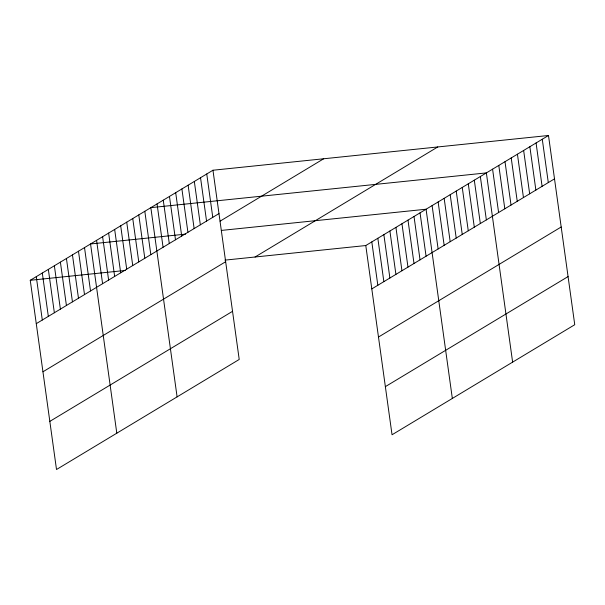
<?xml version="1.0" encoding="UTF-8"?>
<svg xmlns="http://www.w3.org/2000/svg" width="605" height="605" viewBox="0 0 605 605"><rect width="100%" height="100%" fill="white"/><g stroke="black" fill="none" stroke-linecap="round" stroke-linejoin="round"><path stroke-width="0.91" d="M212.96 170.232L239.217 359.461L56.507 469.51L30.25 280.289L212.96 170.232L548.493 135.49L574.75 324.711L392.04 434.768L365.783 245.539L548.493 135.49M36.27 323.652L218.98 213.595M220.114 221.15L323.69 158.767M42.947 371.788L225.657 261.731M255.053 257.012L437.77 146.954M49.829 421.383L232.539 311.325M371.795 288.91L554.513 178.853M378.473 337.046L561.19 226.988M385.355 386.64L568.072 276.583M185.584 234.127L90.546 243.966L116.803 433.195M221.347 230.422L426.071 209.224L452.336 398.453M30.25 280.289L125.288 270.443M224.939 260.127L365.783 245.539M542.277 139.226L548.296 182.597M536.068 142.969L542.088 186.34M529.859 146.713L535.871 190.083M523.643 150.456L529.662 193.819M517.434 154.199L523.446 197.563M511.217 157.935L517.237 201.306M505.009 161.679L511.028 205.05M498.792 165.422L504.812 208.793M492.583 169.166L498.603 212.529M512.624 362.13L486.367 172.909L150.842 207.651L177.099 396.88M480.34 176.539L486.359 219.91M474.312 180.169L480.332 223.54M468.285 183.799L474.297 227.17M462.25 187.437L468.27 230.8M456.223 191.067L462.243 234.43M450.196 194.697L456.208 238.067M444.161 198.327L450.18 241.698M438.133 201.957L444.153 245.327M432.106 205.594L438.126 248.957M420.044 212.854L426.064 256.225M414.017 216.484L420.036 259.855M407.989 220.122L414.002 263.485M401.954 223.752L407.974 267.123M395.927 227.382L401.947 270.753M389.9 231.012L395.912 274.383M383.865 234.649L389.885 278.013M377.838 238.279L383.857 281.65M371.81 241.909L377.83 285.28M206.751 173.968L212.771 217.339M200.535 177.711L206.555 221.082M194.326 181.455L200.346 224.826M188.117 185.198L194.129 228.569M181.901 188.941L187.921 232.305M175.692 192.677L181.704 236.048M169.476 196.421L175.495 239.792M163.267 200.164L169.287 243.535M157.05 203.908L163.07 247.279M144.814 211.281L150.826 254.652M138.779 214.911L144.799 258.282M132.752 218.541L138.772 261.912M126.725 222.179L132.737 265.542M120.69 225.809L126.71 269.18M114.663 229.439L120.682 272.81M108.635 233.069L114.655 276.44M102.608 236.706L108.62 280.07M96.573 240.336L102.593 283.707M84.519 247.596L90.531 290.967M78.484 251.234L84.503 294.597M72.456 254.864L78.476 298.235M66.429 258.494L72.449 301.865M60.394 262.124L66.414 305.495M54.367 265.761L60.387 309.125M48.34 269.391L54.359 312.762M42.312 273.021L48.324 316.392M36.277 276.651L42.297 320.022"/></g></svg>
